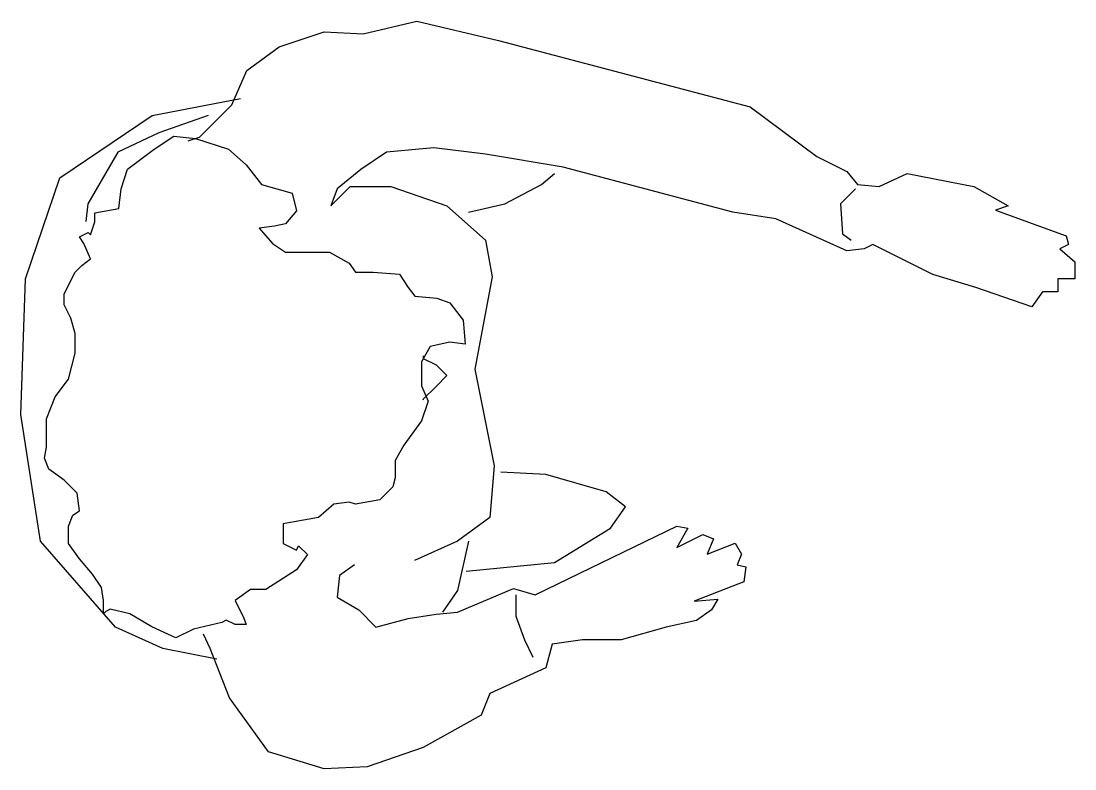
# Model space of a CAD drawing. Extents: x -4045 to -3035, y 182 to 899.
import ezdxf

# ---------------------------------------------------------------- set-up
doc = ezdxf.new("R2010")
doc.units = 0
doc.header["$MEASUREMENT"] = 0
doc.layers.add('2D', color=7, linetype='CONTINUOUS')
doc.layers.add('INSERT', color=7, linetype='CONTINUOUS')

# ---------------------------------------------------------------- blocks, each defined once
blk = doc.blocks.new('C-2MAN02')
at = {"layer": '2D', "color": 0, "linetype": 'BYBLOCK'}
for p, q in [((48.1, 347), (99.6, 359.3)), ((99.6, 359.3), (178, 340.8)), ((-32.4, 334.6), (10.9, 349)), ((10.9, 349), (48.1, 347)), ((-63.3, 311.9), (-32.4, 334.6)), ((178, 340.8), (419.4, 276.9)), ((-77.8, 278.9), (-63.3, 311.9)), ((-154.1, 268.6), (-69.5, 285.1)), ((-108.7, 248), (-77.8, 278.9)), ((419.4, 276.9), (483.3, 229.5)), ((-242.8, 208.9), (-154.1, 268.6)), ((-100.5, 268.6), (-147.9, 252.1)), ((-147.9, 252.1), (-187.1, 233.6)), ((-152.4, 236.3), (-133.5, 248.9)), ((-133.5, 248.9), (-112.5, 246.8)), ((-119.6, 244.4), (-108.7, 248)), ((-112.5, 246.8), (-81, 236.3)), ((-187.1, 233.6), (-216, 184.1)), ((-177.7, 217.3), (-152.4, 236.3)), ((-81, 236.3), (-64.1, 221.5)), ((70.7, 233.6), (46, 217.1)), ((116.1, 237.7), (70.7, 233.6)), ((165.6, 231.5), (116.1, 237.7)), ((239.9, 219.2), (165.6, 231.5)), ((483.3, 229.5), (512.2, 215)), ((-184, 198.4), (-177.7, 217.3)), ((-64.1, 221.5), (-49.4, 202.6)), ((46, 217.1), (23.3, 198.5)), ((219.3, 202.7), (231.7, 213)), ((402.9, 175.9), (239.9, 219.2)), ((512.2, 215), (522.5, 202.7)), ((543.2, 200.6), (570, 213)), ((570, 213), (633.9, 200.6)), ((-275.8, 112), (-242.8, 208.9)), ((-49.4, 202.6), (-20, 194.2)), ((184.2, 184.1), (219.3, 202.7)), ((522.5, 202.7), (543.2, 200.6)), ((-186.1, 179.5), (-184, 198.4)), ((-20, 194.2), (-15.8, 177.4)), ((17.1, 182.1), (35.7, 200.6)), ((23.3, 198.5), (17.1, 182.1)), ((35.7, 200.6), (74.9, 200.6)), ((74.9, 200.6), (128.5, 182.1)), ((520.5, 198.5), (506, 184.1)), ((633.9, 200.6), (666.9, 182.1)), ((-216, 184.1), (-217.7, 167)), ((128.5, 182.1), (165.6, 149.1)), ((149.1, 175.9), (184.2, 184.1)), ((506, 184.1), (508.1, 155.3)), ((666.9, 182.1), (654.6, 177.9)), ((-209.2, 175.3), (-186.1, 179.5)), ((-209.2, 166.9), (-209.2, 175.3)), ((-15.8, 177.4), (-26.3, 164.8)), ((444.1, 169.7), (402.9, 175.9)), ((654.6, 177.9), (722.6, 153.2)), ((-213.4, 154.3), (-209.2, 166.9)), ((-36.8, 162.7), (-51.5, 160.6)), ((-26.3, 164.8), (-36.8, 162.7)), ((512.2, 138.8), (444.1, 169.7)), ((-223.9, 152.2), (-215.5, 156.4)), ((-219.7, 145.9), (-223.9, 152.2)), ((-215.5, 156.4), (-213.4, 154.3)), ((-51.5, 160.6), (-38.9, 145.9)), ((508.1, 155.3), (516.3, 149.1)), ((722.6, 153.2), (724.7, 145)), ((-213.4, 131.2), (-219.7, 145.9)), ((-38.9, 145.9), (-26.3, 137.5)), ((165.6, 149.1), (171.8, 114)), ((537, 145), (528.7, 140.8)), ((594.7, 116.1), (537, 145)), ((724.7, 145), (716.4, 140.8)), ((-26.3, 137.5), (-7.4, 137.5)), ((-7.4, 137.5), (15.8, 137.5)), ((15.8, 137.5), (34.7, 127)), ((528.7, 140.8), (512.2, 138.8)), ((716.4, 140.8), (730.9, 128.5)), ((-228.1, 118.6), (-221.8, 124.9)), ((-221.8, 124.9), (-213.4, 131.2)), ((34.7, 127), (41, 118.6)), ((730.9, 128.5), (730.9, 112)), ((-280, -17.9), (-275.8, 112)), ((-238.7, 97.6), (-228.1, 118.6)), ((41, 118.6), (57.8, 118.6)), ((57.8, 118.6), (83.1, 116.5)), ((83.1, 116.5), (91.5, 103.9)), ((171.8, 114), (155.3, 25.4)), ((636, 103.7), (594.7, 116.1)), ((714.4, 112), (714.4, 99.6)), ((730.9, 112), (714.4, 112)), ((91.5, 103.9), (97.8, 95.5)), ((689.6, 85.2), (636, 103.7)), ((-238.7, 87.1), (-238.7, 97.6)), ((97.8, 95.5), (118.8, 93.4)), ((118.8, 93.4), (131.4, 89.2)), ((699.9, 99.6), (689.6, 85.2)), ((714.4, 99.6), (699.9, 99.6)), ((-232.3, 74.5), (-238.7, 87.1)), ((131.4, 89.2), (144, 72.4)), ((-228.1, 59.8), (-232.3, 74.5)), ((144, 72.4), (146.1, 49.3)), ((-228.1, 40.9), (-228.1, 59.8)), ((131.4, 51.4), (112.5, 47.2)), ((146.1, 49.3), (131.4, 51.4)), ((-234.4, 15.7), (-228.1, 40.9)), ((112.5, 47.2), (104.1, 32.5)), ((104.1, 32.5), (104.1, 9.4)), ((105.6, 38.2), (105.8, 35.7)), ((105.8, 35.7), (118.2, 29.5)), ((118.2, 29.5), (128.5, 19.2)), ((155.3, 25.4), (173.9, -67.3)), ((-247.1, -1.1), (-234.4, 15.7)), ((128.5, 19.2), (118.2, 8.9)), ((104.1, 9.4), (110.4, -5.3)), ((118.2, 8.9), (105.8, -3.4)), ((-255.5, -22.1), (-247.1, -1.1)), ((110.4, -5.3), (104.1, -24.2)), ((105.8, -3.4), (105.4, -4.3)), ((-261.4, -139.5), (-280, -17.9)), ((-255.5, -49.5), (-255.5, -22.1)), ((104.1, -24.2), (87.3, -47.4)), ((-257.6, -60), (-255.5, -49.5)), ((87.3, -47.4), (78.8, -62.1)), ((-253.4, -70.5), (-257.6, -60)), ((-238.7, -81), (-253.4, -70.5)), ((78.8, -62.1), (78.8, -78.9)), ((173.9, -67.3), (169.8, -116.8)), ((78.8, -78.9), (76.7, -87.3)), ((223.4, -75.6), (180.1, -73.5)), ((281.2, -92.1), (223.4, -75.6)), ((-226, -93.6), (-238.7, -81)), ((76.7, -87.3), (64.1, -99.9)), ((-223.9, -110.4), (-226, -93.6)), ((64.1, -99.9), (41, -104.1)), ((299.7, -106.5), (281.2, -92.1)), ((-230.2, -114.6), (-223.9, -110.4)), ((20, -104.1), (5.3, -116.7)), ((34.7, -102), (20, -104.1)), ((41, -104.1), (34.7, -102)), ((285.3, -127.1), (299.7, -106.5)), ((-234.4, -125.1), (-230.2, -114.6)), ((-17.9, -120.9), (-28.4, -123)), ((5.3, -116.7), (-17.9, -120.9)), ((169.8, -116.8), (138.8, -139.5)), ((-234.4, -141.9), (-234.4, -125.1)), ((-28.4, -123), (-28.4, -141.9)), ((231.7, -160.1), (285.3, -127.1)), ((277, -160.1), (349.2, -125.1)), ((349.2, -125.1), (359.6, -127.1)), ((359.6, -127.1), (349.2, -145.7)), ((-189.2, -221.9), (-261.4, -139.5)), ((138.8, -139.5), (97.6, -158)), ((149.1, -139.5), (138.8, -186.9)), ((349.2, -145.7), (374, -133.3)), ((374, -133.3), (384.3, -137.4)), ((384.3, -137.4), (378.1, -151.9)), ((-223.9, -156.6), (-234.4, -141.9)), ((-28.4, -141.9), (-15.8, -148.2)), ((-15.8, -148.2), (-13.7, -144)), ((-13.7, -144), (-5.3, -152.4)), ((378.1, -151.9), (404.9, -141.5)), ((404.9, -141.5), (411.1, -151.9)), ((-211.3, -171.3), (-223.9, -156.6)), ((-5.3, -152.4), (-15.8, -167.1)), ((147.1, -168.3), (231.7, -160.1)), ((213.1, -191), (277, -160.1)), ((411.1, -151.9), (407, -162.2)), ((-202.9, -183.9), (-211.3, -171.3)), ((-15.8, -167.1), (-45.2, -186)), ((39.8, -162.2), (25.4, -172.5)), ((407, -162.2), (415.3, -164.2)), ((415.3, -164.2), (413.2, -178.6)), ((25.4, -172.5), (23.3, -193.1)), ((413.2, -178.6), (365.7, -197.2)), ((-200.8, -196.5), (-202.9, -183.9)), ((-59.9, -186), (-74.6, -196.5)), ((-45.2, -186), (-59.9, -186)), ((138.8, -186.9), (124.4, -207.5)), ((138.8, -207.5), (192.5, -184.8)), ((192.5, -184.8), (213.1, -191)), ((194.5, -191), (194.5, -211.6)), ((-200.8, -209.1), (-200.8, -196.5)), ((-74.6, -196.5), (-66.2, -213.3)), ((23.3, -193.1), (43.9, -205.4)), ((365.7, -197.2), (388.4, -195.1)), ((388.4, -195.1), (382.2, -205.4)), ((-198.7, -207), (-200.8, -209.1)), ((-194.5, -204.9), (-198.7, -207)), ((-175.6, -209.1), (-194.5, -204.9)), ((-154.5, -221.7), (-175.6, -209.1)), ((43.9, -205.4), (60.4, -221.9)), ((91.4, -213.7), (118.2, -209.6)), ((118.2, -209.6), (138.8, -207.5)), ((194.5, -211.6), (202.8, -234.3)), ((382.2, -205.4), (367.8, -215.7)), ((-143.8, -242.5), (-189.2, -221.9)), ((-131.4, -232.2), (-154.5, -221.7)), ((-87.3, -217.5), (-114.6, -223.8)), ((-83.1, -215.4), (-87.3, -217.5)), ((-74.6, -219.6), (-83.1, -215.4)), ((-64.1, -219.6), (-74.6, -219.6)), ((-66.2, -213.3), (-64.1, -219.6)), ((60.4, -221.9), (91.4, -213.7)), ((338.9, -221.9), (295.6, -234.3)), ((367.8, -215.7), (338.9, -221.9)), ((-114.6, -223.8), (-131.4, -232.2)), ((-98.4, -242.5), (-104.9, -228.7)), ((-92.2, -252.8), (-143.8, -242.5)), ((-79.9, -289.9), (-98.4, -242.5)), ((202.8, -234.3), (211, -250.8)), ((229.6, -238.4), (223.4, -261.1)), ((258.5, -234.3), (229.6, -238.4)), ((295.6, -234.3), (258.5, -234.3)), ((223.4, -261.1), (169.8, -285.8)), ((-42.7, -341.5), (-79.9, -289.9)), ((169.8, -285.8), (161.5, -306.4)), ((161.5, -306.4), (105.8, -337.4)), ((10.9, -358), (-42.7, -341.5)), ((105.8, -337.4), (52.2, -355.9)), ((52.2, -355.9), (10.9, -358))]:
    blk.add_line(p, q, dxfattribs=at)

msp = doc.modelspace()

# ---------------------------------------------------------------- block references
at = {"layer": 'INSERT'}
msp.add_blockref('C-2MAN02', (-3765.5, 540.1), dxfattribs=at)

doc.saveas('drawing.dxf')
